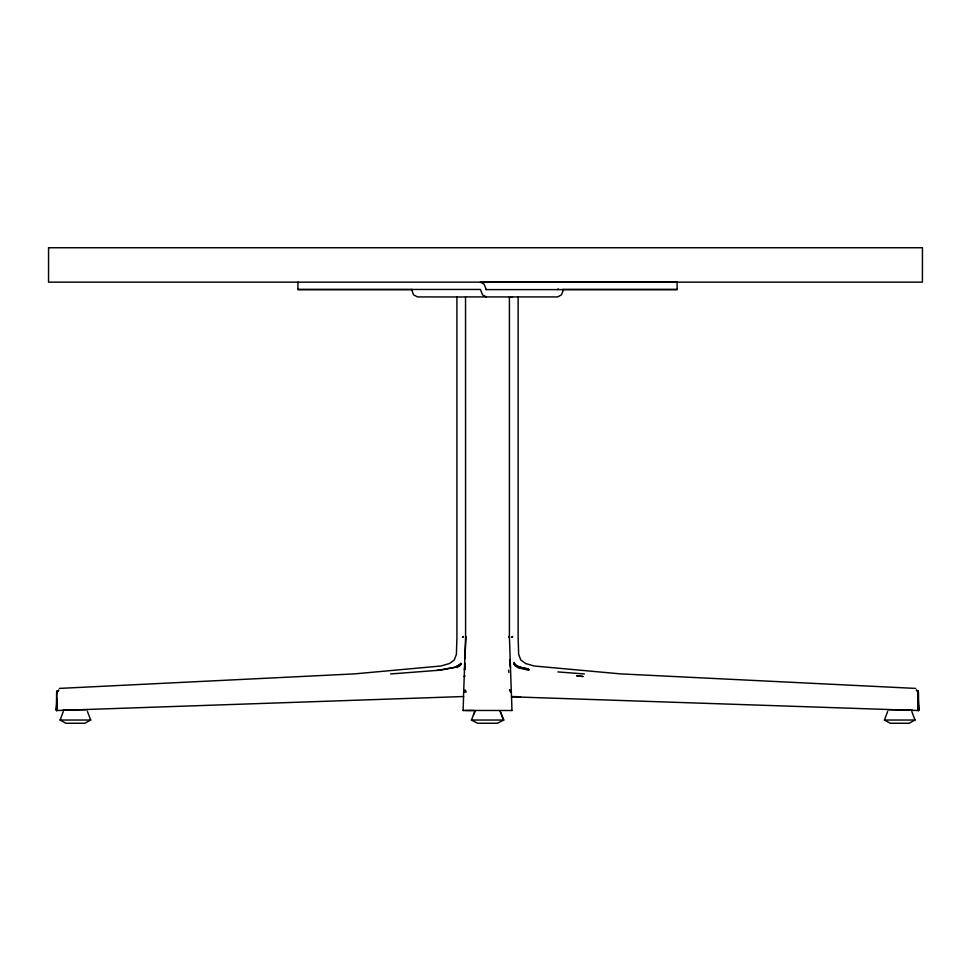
<?xml version="1.0" encoding="UTF-8"?>
<svg xmlns="http://www.w3.org/2000/svg" width="971" height="971" viewBox="0 0 971 971"><rect width="100%" height="100%" fill="white"/><g stroke="black" fill="none" stroke-linecap="round" stroke-linejoin="round"><path stroke-width="1.46" d="M510.467 667.623L509.775 659.503M518.138 296.92L518.126 637.401L518.648 654.308L520.759 659.964L525.651 663.545L534.244 666.009L620.542 673.886L915.702 688.415M57.289 690.721L57.277 692.153L58.77 690.065L56.682 692.202L56.549 710.529L463.58 696.523L463.094 710.456L463.725 710.505M56.803 703.392L56.549 710.529L56.682 692.202L57.835 690.757M464.441 670.269L465.182 663.411L464.66 663.848M56.549 710.529L56.816 698.732L56.549 710.529L56.816 702.057M464.539 667.611L465.109 666.786L464.624 669.553L465.182 664.419M465.17 666.798L464.514 668.169M463.519 696.777L465.595 636.515L465.534 296.92L557.609 296.92L561.456 294.856L563.568 289.455M464.854 658.569L466.068 636.515L465.57 637.377M57.143 693.415L57.253 690.563M459.938 665.62L460.582 663.411L461.395 663.848L460.8 664.686L457.171 667.49M390.633 673.959L440.798 670.111L454.998 667.308L460.218 664.419L459.938 665.633L456.576 667.113L457.171 667.49M514.836 664.419C517.919 668.776 527.217 666.652 528.879 670.269L519.801 668.169L520.043 667.295L514.836 664.419L514.108 662.368L515.115 665.62L517.883 667.49M509.581 690.053L510.637 692.153L510.843 690.769L509.52 690.065M558.228 288.836L557.609 289.601M87.487 711.549L90.679 720.033L84.853 723.249L65.907 723.249L60.081 720.033L63.285 711.549M911.83 711.549L915.022 720.033L909.196 723.249L890.249 723.249L884.423 720.033L887.628 711.549M500.308 711.549L503.67 720.033L497.48 723.249L477.574 723.249L471.433 720.033L474.855 711.549M473.411 715.032L474.807 711.549M518.611 666.786L518.235 667.611M464.417 692.153L465.473 690.053L464.211 690.769L465.983 692.202L465.655 690.721M454.998 667.308L460.218 664.419M513.671 663.861L514.472 663.411L513.659 663.848C517.082 668.521 524.085 667.951 529.037 669.553L520.043 667.295M455.557 667.259L436.974 670.403M918.105 699.12L918.493 710.529L918.372 692.202L916.272 690.053L917.765 690.721L918.372 692.202L918.493 710.529L511.486 696.79M511.316 710.505L512.02 710.444M59.352 688.415L354.512 673.886L440.798 666.009L449.403 663.545L454.294 659.964L456.406 654.308L456.928 637.401L456.916 296.92M509.35 296.92L512.081 296.92M511.377 710.493L463.033 710.444M481.058 282.294L677.127 282.294M297.927 289.455L480.427 289.455L482.538 294.856L486.374 296.92M562.767 289.455L677.127 289.455M412.274 289.601L297.927 289.601L297.927 282.148M485.597 289.601L677.127 289.601L677.127 282.148M63.285 709.74L87.487 709.74M887.628 709.74L911.83 709.74M60.081 720.033L90.679 720.033M471.433 720.033L503.67 720.033M884.423 720.033L915.022 720.033M465.23 710.517L474.212 710.529M520.565 696.777L511.474 696.523L509.411 636.515L509.411 296.992M465.595 296.992L417.433 296.92L413.597 294.856L411.486 289.455M557.876 671.92L584.36 673.947M517.883 667.49L519.801 668.169M480.427 282.148L483.983 284.054L486.374 289.601M460.582 663.411L461.383 663.861M509.884 664.419L510.394 665.633M917.219 690.769L917.777 692.153L917.765 690.721M500.247 711.549L503.609 720.033M508.598 670.111L508.828 672.454M511.547 697.069L511.96 710.456M918.105 697.833L918.493 710.529L918.081 691.364L918.493 710.529M48.562 247.751L48.55 282.148L922.414 282.148L922.45 247.751L48.562 247.751M508.938 636.527L509.447 637.389L508.938 636.527M512.554 636.515L511.766 637.377L512.554 636.515M463.301 636.527L462.512 637.401L463.301 636.527M576.786 675.804L582.903 676.496L576.786 675.804M464.733 675.804L464.369 676.496L464.733 675.804"/></g></svg>
